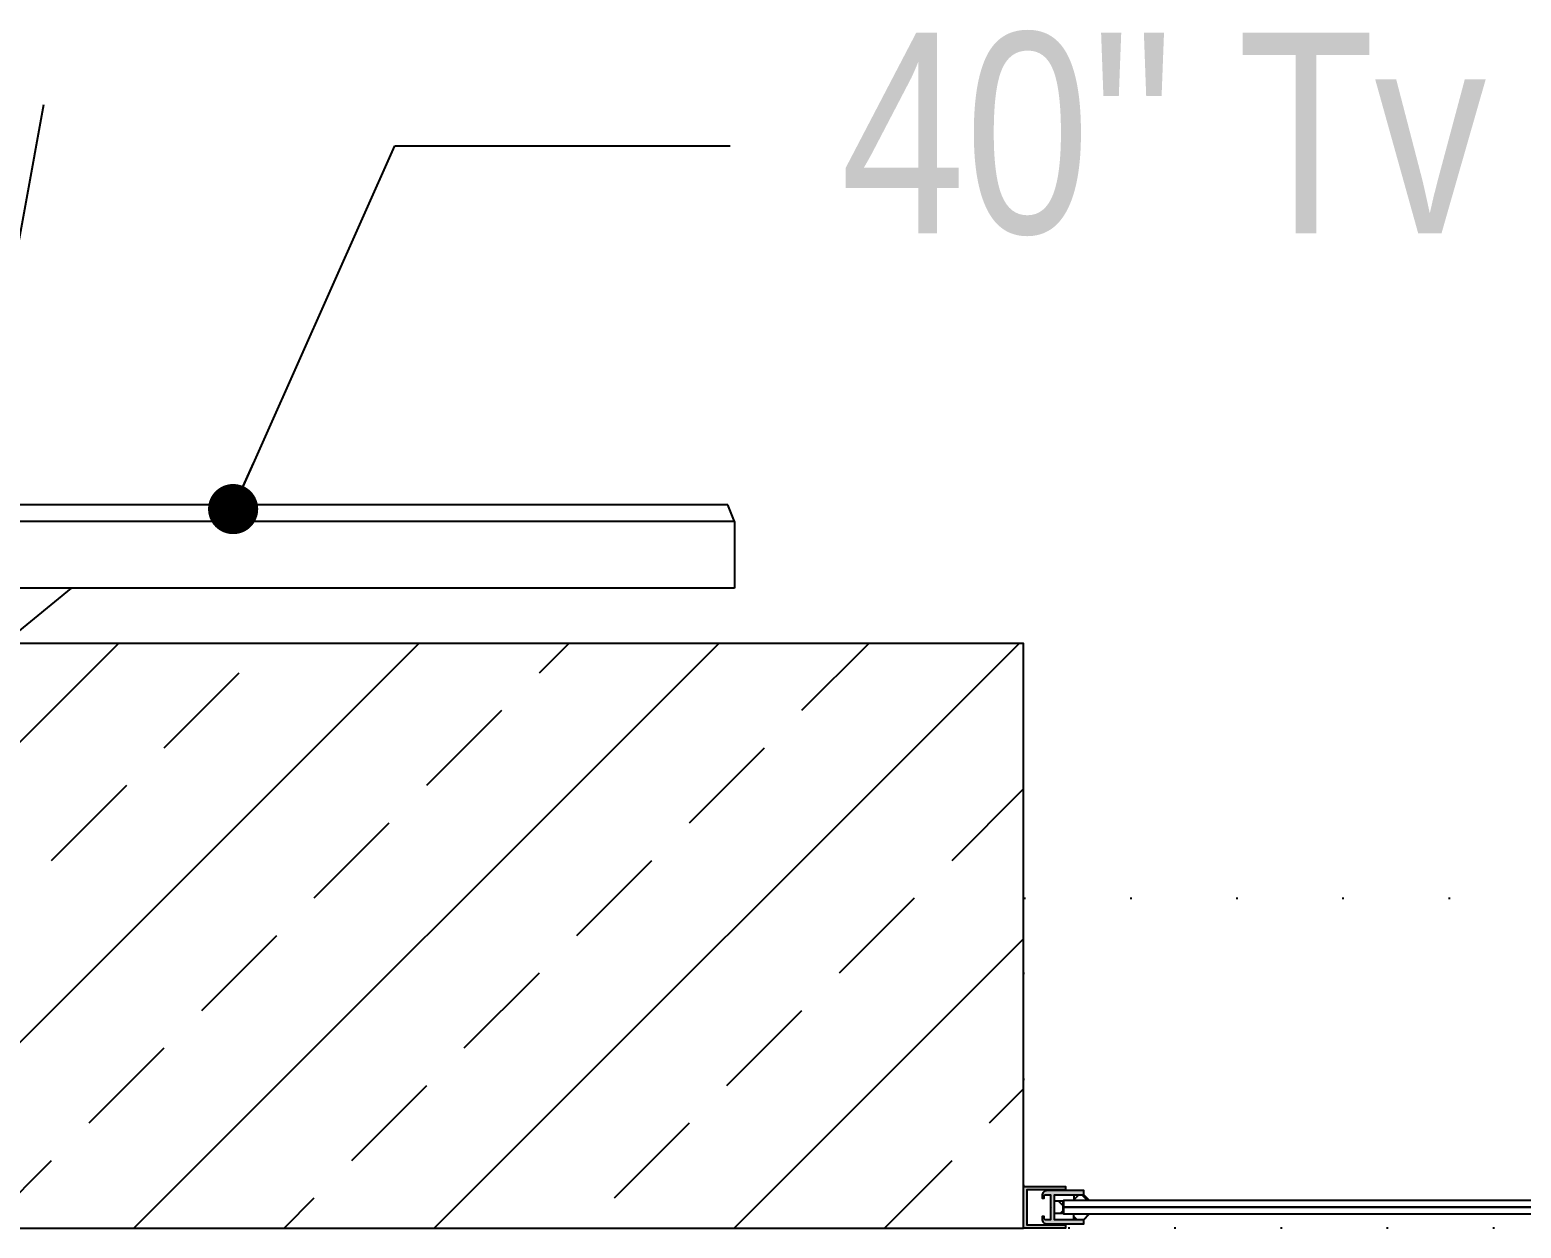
# Model space of a CAD drawing. Extents: x 58467 to 79089, y -33726 to -17391.
# Drawn here: x 76223.1 to 76312.4, y -19554.1 to -19482.3 of the extents above; entities that cross this region are included whole.
import ezdxf

# ---------------------------------------------------------------- set-up
doc = ezdxf.new("R2010")
doc.units = 0
doc.header["$LTSCALE"] = 100
doc.linetypes.add('DOT2', pattern=[0.125, 0, -0.125])
for name, color, linetype in [('BA_furn-electronic', 230, 'Continuous'), ('BA_glass', 1, 'Continuous'), ('BA_hatch_conc', 223, 'Continuous'), ('BA_mat_insul', 8, 'Continuous'), ('BA_mat_metal', 122, 'Continuous'), ('BA_str_conc', 6, 'Continuous'), ('BA_text_material', 12, 'Continuous'), ('BA_trace_up', 7, 'DOT2')]:
    doc.layers.add(name, color=color, linetype=linetype)
doc.styles.add('dim', font='simplex.shx', dxfattribs={"width": 0.7})
doc.styles.add('text2', font='arial.ttf', dxfattribs={"width": 0.8})
doc.dimstyles.new('1_100', dxfattribs={"dimtxt": 8, "dimasz": 3, "dimexe": 6, "dimexo": 0, "dimgap": 2, "dimtad": 0, "dimdec": 1, "dimzin": 11, "dimtxsty": 'dim', "dimblk": 'DOT', "dimcen": 0, "dimdle": 1.25, "dimclrt": 256, "dimadec": 0, "dimazin": 0, "dimtfac": 1.25, "dimtdec": 1, "dimtix": 1, "dimtofl": 0, "dimtmove": 1, "dimatfit": 3, "dimldrblk": 'DOT', "dimfxl": 20, "dimfxlon": 1, "dimtolj": 1, "dimtzin": 0, "dimarcsym": 0})

# ---------------------------------------------------------------- blocks, each defined once
blk = doc.blocks.new('6. KAT STR REV')
at = {"layer": 'BA_hatch_conc'}
h = blk.add_hatch(dxfattribs=at)
h.set_pattern_fill('ANSI33', color=256, scale=2, style=0)
h.paths.add_polyline_path([(32818.8, -32002.267), (32958.8, -32002.267), (32958.8, -31967.267), (32818.8, -31967.267)])
at = {"layer": 'BA_str_conc'}
blk.add_lwpolyline([(32818.8, -32002.267), (32958.8, -32002.267), (32958.8, -31967.267), (32818.8, -31967.267)], close=True, dxfattribs=at)
blk = doc.blocks.new('kayar kapı -1 pl')
at = {"layer": 'BA_mat_insul'}
h = blk.add_hatch(dxfattribs=at)
h.set_pattern_fill('ANSI37', color=256, scale=10.000156, angle=90, style=0)
h.set_pattern_definition([(225, (-7967.107, 34874.8756), (-0.88389723, 0.88389723), []), (135, (-7967.107, 34874.8756), (0.88389723, 0.88389723), [])])
h.paths.add_polyline_path([(-162.697, -17.629), (-163.197, -17.629), (-163.197, -16.889), (-162.697, -16.889)])
h.paths.add_polyline_path([(-161.447, -18.009), (-162.042, -18.009), (-162.042, -17.659), (-161.097, -17.659)])
h.paths.add_polyline_path([(-161.097, -16.859), (-162.042, -16.859), (-162.042, -16.509), (-161.447, -16.509)])
at = {"layer": 'BA_mat_metal'}
for points in [[(-162.547, -18.509), (-162.547, -18.309), (-164.847, -18.309), (-164.847, -16.209), (-162.547, -16.209), (-162.547, -16.009), (-165.047, -16.009), (-165.047, -18.509)], [(-161.447, -16.509), (-161.447, -16.259), (-163.647, -16.259, 0.414214), (-163.947, -16.559), (-163.947, -16.709), (-163.827, -16.709), (-163.827, -16.609, -0.414214), (-163.727, -16.509), (-163.447, -16.509), (-163.447, -17.229), (-163.417, -17.259), (-163.447, -17.289), (-163.447, -18.009), (-163.727, -18.009, -0.414214), (-163.827, -17.909), (-163.827, -17.809), (-163.947, -17.809), (-163.947, -17.959, 0.414214), (-163.647, -18.259), (-161.447, -18.259), (-161.447, -18.009), (-163.197, -18.009), (-163.197, -16.509)]]:
    blk.add_hatch(color=256, dxfattribs=at).paths.add_polyline_path(points)
at = {"layer": 'BA_glass'}
for points in [[(-85.227, -16.856), (-162.665, -16.856), (-162.665, -17.239), (-85.227, -17.239)], [(-85.227, -17.279), (-162.665, -17.279), (-162.665, -17.66), (-85.227, -17.66)]]:
    blk.add_lwpolyline(points, dxfattribs=at)
at = {"layer": 'BA_mat_insul'}
for p, q in [((-162.697, -16.889), (-163.197, -16.889)), ((-162.697, -16.889), (-162.697, -17.629)), ((-162.042, -16.509), (-162.042, -16.859)), ((-161.447, -16.509), (-161.097, -16.859)), ((-162.697, -17.629), (-163.197, -17.629)), ((-162.042, -18.009), (-162.042, -17.659)), ((-161.447, -18.009), (-161.097, -17.659))]:
    blk.add_line(p, q, dxfattribs=at)
at = {"layer": 'BA_mat_metal'}
blk.add_lwpolyline([(-162.547, -18.309), (-162.547, -18.509), (-165.047, -18.509), (-165.047, -16.009), (-162.547, -16.009), (-162.547, -16.209), (-164.847, -16.209), (-164.847, -18.309)], close=True, dxfattribs=at)
blk.add_lwpolyline([(-163.447, -17.289), (-163.447, -18.009), (-163.727, -18.009, -0.414214), (-163.827, -17.909), (-163.827, -17.809), (-163.947, -17.809), (-163.947, -17.959, 0.414214), (-163.647, -18.259), (-161.447, -18.259), (-161.447, -18.009), (-163.197, -18.009), (-163.197, -16.509), (-161.447, -16.509), (-161.447, -16.259), (-163.647, -16.259, 0.414214), (-163.947, -16.559), (-163.947, -16.709), (-163.827, -16.709), (-163.827, -16.609, -0.414214), (-163.727, -16.509), (-163.447, -16.509), (-163.447, -17.229), (-163.417, -17.259)], format="xyb", close=True, dxfattribs=at)
at = {"layer": 'BA_trace_up', "ltscale": 0.5}
blk.add_line((161.571, -18.509), (-165.047, -18.509), dxfattribs=at)
blk.add_lwpolyline([(-165.028, -16.009), (-165.028, 1.25), (161.571, 1.25), (161.571, -16.009)], dxfattribs=at)
blk = doc.blocks.new('_Dot')
at = {"color": 0, "linetype": 'ByBlock', "lineweight": -2}
blk.add_line((-0.5, 0), (-1, 0), dxfattribs=at)
at = {"color": 0, "linetype": 'ByBlock', "const_width": 0.5}
blk.add_lwpolyline([(-0.25, 0, 1), (0.25, 0, 1)], format="xyb", close=True, dxfattribs=at)
blk = doc.blocks.new("40''_ARCELIK")
at = {"ltscale": 0.5}
for p, q in [((-4, 45.7), (-5, 45.3)), ((-4, 45.7), (0, 45.7)), ((-4, 45.7), (-4, -45.7)), ((0, 45.7), (0, -45.7)), ((-5, 45.3), (-5, -45.3)), ((0, 6), (2.8, 2.576))]:
    blk.add_line(p, q, dxfattribs=at)
for points in [[(0, 6), (0, 6), (0, 6), (0, 6), (0, 6), (0, 6), (0, 6), (0, 6), (0, 6), (0, 6), (0, 6), (0, 6), (0, 6), (0, 6), (0, 6), (0, 6), (0, 6), (0, 6), (0, 6), (0, 6), (0, 6), (0, 6), (0, 6), (0, 6), (0, 6), (0, 6), (0, 6), (0, 6), (0, 6), (0, 6), (0, 6), (0, 6), (0, 6), (0, 6), (0, 6), (0, 6), (0, 6), (0, 6), (0, 6), (0, 6), (0, 6), (0, 6), (0, 6), (0, 6), (0, 6), (0, 6), (0, 6), (0, 6), (0, 6), (0, 6), (0, 6), (0, 6), (0, 6), (0, 6), (0, 6), (0, 6), (0, 6), (0, 6), (0, 6), (0, 6), (0, 6), (0, 6), (0, 6), (0, 6), (0, 6), (0, 6), (0, 6), (0, 6), (0, 6), (0, 6), (0, 6), (0, 6), (0, 6), (0, 6), (0, 6), (0, 6), (0, 6), (0, 6), (0, 6), (0, 6), (0, 6), (0, 6), (0, 6), (0, 6), (0, 6), (0, 6), (0, 6), (0, 6), (0, 6), (0, 6), (0, 6), (0, 6), (0, 6), (0, 6), (0, 6), (0, 6), (0, 6), (0, 6), (0, 6), (0, 6), (0, 6), (0, 6), (0, 6), (0, 6), (0, 6), (0, 6), (0, 6), (0, 6), (0, 6), (0, 6), (0, 6), (0, 6), (0, 6), (0, 6), (0, 6), (0, 6), (0, 6), (0, 6), (0, 6), (0, 6), (0, 6), (0, 6), (0, 6), (0, 6), (0, 6), (0, 6), (0, 6), (0, 6), (0, 6), (0, 6), (0, 6), (0, 6), (0, 6), (0, 6), (0, 6), (0, 6), (0, 6), (0, 6), (0, 6), (0, 6), (0, 6), (0, 6), (0, 6), (0, 6), (0, 6), (0, 6), (0, 6), (0, 6), (0, 6), (0, 6), (0, 6), (0, 6), (0, 6), (0, 6), (0, 6), (0, 6), (0, 6), (0, 6), (0, 6), (0, 6), (0, 6), (0, 6), (0, 6), (0, 6), (0, 6), (0, 6), (0, 6), (0, 6), (0, 6), (0, 6), (0, 6), (0, 6), (0, 6), (0, 6), (0, 6), (0, 6), (0, 6), (0, 6), (0, 6), (0, 6), (0, 6), (0, 6), (0, 6), (0, 6), (0, 6), (0, 6), (0, 6), (0, 6), (0, 6), (0, 6), (0, 6), (0, 6), (0, 6), (0, 6), (0, 6), (0, 6), (0, 6), (0, 6), (0, 6), (0, 6), (0, 6), (0, 6), (0, 6), (0, 6), (0, 6), (0, 6), (0, 6), (0, 6), (0, 6), (0, 6), (0, 6), (0, 6), (0, 6), (0, 6), (0, 6), (0, 6), (0, 6), (0, 6), (0, 6)], [(0, 6), (0, 6), (0, 6), (0, 6), (0, 6), (0, 6), (0, 6), (0, 6), (0, 6), (0, 6), (0, 6), (0, 6), (0, 6), (0, 6), (0, 6), (0, 6), (0, 6), (0, 6), (0, 6), (0, 6), (0, 6), (0, 6), (0, 6), (0, 6), (0, 6), (0, 6), (0, 6), (0, 6), (0, 6), (0, 6), (0, 6), (0, 6), (0, 6), (0, 6), (0, 6), (0, 6), (0, 6), (0, 6), (0, 6), (0, 6), (0, 6), (0, 6), (0, 6), (0, 6), (0, 6), (0, 6), (0, 6), (0, 6), (0, 6), (0, 6), (0, 6), (0, 6), (0, 6), (0, 6), (0, 6), (0, 6), (0, 6), (0, 6), (0, 6), (0, 6), (0, 6), (0, 6), (0, 6), (0, 6), (0, 6), (0, 6), (0, 6), (0, 6), (0, 6), (0, 6), (0, 6), (0, 6), (0, 6), (0, 6), (0, 6), (0, 6), (0, 6), (0, 6), (0, 6), (0, 6), (0, 6), (0, 6), (0, 6), (0, 6), (0, 6), (0, 6), (0, 6), (0, 6), (0, 6), (0, 6), (0, 6), (0, 6), (0, 6), (0, 6), (0, 6), (0, 6), (0, 6), (0, 6), (0, 6), (0, 6), (0, 6), (0, 6), (0, 6), (0, 6), (0, 6), (0, 6), (0, 6), (0, 6), (0, 6), (0, 6), (0, 6), (0, 6), (0, 6), (0, 6), (0, 6), (0, 6), (0, 6), (0, 6), (0, 6), (0, 6), (0, 6), (0, 6), (0, 6), (0, 6), (0, 6), (0, 6), (0, 6), (0, 6), (0, 6), (0, 6), (0, 6), (0, 6), (0, 6), (0, 6), (0, 6), (0, 6), (0, 6), (0, 6), (0, 6), (0, 6), (0, 6), (0, 6), (0, 6), (0, 6), (0, 6), (0, 6), (0, 6), (0, 6), (0, 6), (0, 6), (0, 6), (0, 6), (0, 6), (0, 6), (0, 6), (0, 6), (0, 6), (0, 6), (0, 6), (0, 6), (0, 6), (0, 6), (0, 6), (0, 6), (0, 6), (0, 6), (0, 6), (0, 6), (0, 6), (0, 6), (0, 6), (0, 6), (0, 6), (0, 6), (0, 6), (0, 6), (0, 6), (0, 6), (0, 6), (0, 6), (0, 6), (0, 6), (0, 6), (0, 6), (0, 6), (0, 6), (0, 6), (0, 6), (0, 6), (0, 6), (0, 6), (0, 6), (0, 6), (0, 6), (0, 6), (0, 6), (0, 6), (0, 6), (0, 6), (0, 6), (0, 6), (0, 6), (0, 6), (0, 6), (0, 6), (0, 6), (0, 6), (0, 6), (0, 6), (0, 6), (0, 6), (0, 6), (0, 6), (0, 6)], [(0, 6), (0, 6), (0, 6), (0, 6), (0, 6), (0, 6), (0, 6), (0, 6), (0, 6), (0, 6), (0, 6), (0, 6), (0, 6), (0, 6), (0, 6), (0, 6), (0, 6), (0, 6), (0, 6), (0, 6), (0, 6), (0, 6), (0, 6), (0, 6), (0, 6), (0, 6), (0, 6), (0, 6), (0, 6), (0, 6), (0, 6), (0, 6), (0, 6), (0, 6), (0, 6), (0, 6), (0, 6), (0, 6), (0, 6), (0, 6), (0, 6), (0, 6), (0, 6), (0, 6), (0, 6), (0, 6), (0, 6), (0, 6), (0, 6), (0, 6), (0, 6), (0, 6), (0, 6), (0, 6), (0, 6), (0, 6), (0, 6), (0, 6), (0, 6), (0, 6), (0, 6), (0, 6), (0, 6), (0, 6), (0, 6), (0, 6), (0, 6), (0, 6), (0, 6), (0, 6), (0, 6), (0, 6), (0, 6), (0, 6), (0, 6), (0, 6), (0, 6), (0, 6), (0, 6), (0, 6), (0, 6), (0, 6), (0, 6), (0, 6), (0, 6), (0, 6), (0, 6), (0, 6), (0, 6), (0, 6), (0, 6), (0, 6), (0, 6), (0, 6), (0, 6), (0, 6), (0, 6), (0, 6), (0, 6), (0, 6), (0, 6), (0, 6), (0, 6), (0, 6), (0, 6), (0, 6), (0, 6), (0, 6), (0, 6), (0, 6), (0, 6), (0, 6), (0, 6), (0, 6), (0, 6), (0, 6), (0, 6), (0, 6), (0, 6), (0, 6), (0, 6), (0, 6), (0, 6), (0, 6), (0, 6), (0, 6), (0, 6), (0, 6), (0, 6), (0, 6), (0, 6), (0, 6), (0, 6), (0, 6), (0, 6), (0, 6), (0, 6), (0, 6), (0, 6), (0, 6), (0, 6), (0, 6), (0, 6), (0, 6), (0, 6), (0, 6), (0, 6), (0, 6), (0, 6), (0, 6), (0, 6), (0, 6), (0, 6), (0, 6), (0, 6), (0, 6), (0, 6), (0, 6), (0, 6), (0, 6), (0, 6), (0, 6), (0, 6), (0, 6), (0, 6), (0, 6), (0, 6), (0, 6), (0, 6), (0, 6), (0, 6), (0, 6), (0, 6), (0, 6), (0, 6), (0, 6), (0, 6), (0, 6), (0, 6), (0, 6), (0, 6), (0, 6), (0, 6), (0, 6), (0, 6), (0, 6), (0, 6), (0, 6), (0, 6), (0, 6), (0, 6), (0, 6), (0, 6), (0, 6), (0, 6), (0, 6), (0, 6), (0, 6), (0, 6), (0, 6), (0, 6), (0, 6), (0, 6), (0, 6), (0, 6), (0, 6), (0, 6), (0, 6), (0, 6), (0, 6), (0, 6), (0, 6), (0, 6), (0, 6), (0, 6), (0, 6), (0, 6), (0, 6), (0, 6), (0, 6), (0, 6), (0, 6), (0, 6), (0, 6), (0, 6), (0, 6), (0, 6), (0, 6), (0, 6), (0, 6), (0, 6), (0, 6), (0, 6), (0, 6), (0, 6), (0, 6), (0, 6), (0, 6), (0, 6), (0, 6), (0, 6), (0, 6), (0, 6), (0, 6), (0, 6), (0, 6), (0, 6), (0, 6), (0, 6), (0, 6), (0, 6), (0, 6), (0, 6), (0, 6), (0, 6), (0, 6), (0, 6), (0, 6), (0, 6), (0, 6), (0, 6), (0, 6), (0, 6), (0, 6), (0, 6), (0, 6), (0, 6), (0, 6), (0, 6), (0, 6), (0, 6), (0, 6), (0, 6), (0, 6), (0, 6), (0, 6), (0, 6)]]:
    blk.add_lwpolyline(points, close=True, dxfattribs=at)
blk.add_lwpolyline([(-19.748, -2.588), (-5, 0), (-28.959, 4.373)], dxfattribs=at)

msp = doc.modelspace()

# ---------------------------------------------------------------- block references
at = {"layer": 'BA_furn-electronic', "rotation": 270}
msp.add_blockref("40''_ARCELIK", (76219.586, -19515.768), dxfattribs=at)
at = {"layer": 'BA_glass'}
msp.add_blockref('kayar kapı -1 pl', (76447.633, -19535.553), dxfattribs=at)
at = {"layer": 'BA_str_conc'}
msp.add_blockref('6. KAT STR REV', (43323.785, 12448.205), dxfattribs=at)

# ---------------------------------------------------------------- texts
at = {"layer": 'BA_text_material', "style": 'text2', "width": 0.8}
msp.add_text("40'' Tv", height=12, dxfattribs=at).set_placement((76271.626, -19494.525))

# ---------------------------------------------------------------- leaders
at = {"layer": 'BA_text_material', "color": 7}
msp.add_leader([(76235.283, -19511.027), (76244.956, -19489.281), (76265.035, -19489.281)], dimstyle='1_100', override={"dimasz": 3, "dimgap": 2, "dimtad": 0, "dimldrblk": 'Dot'}, dxfattribs=at)

doc.saveas('drawing.dxf')
